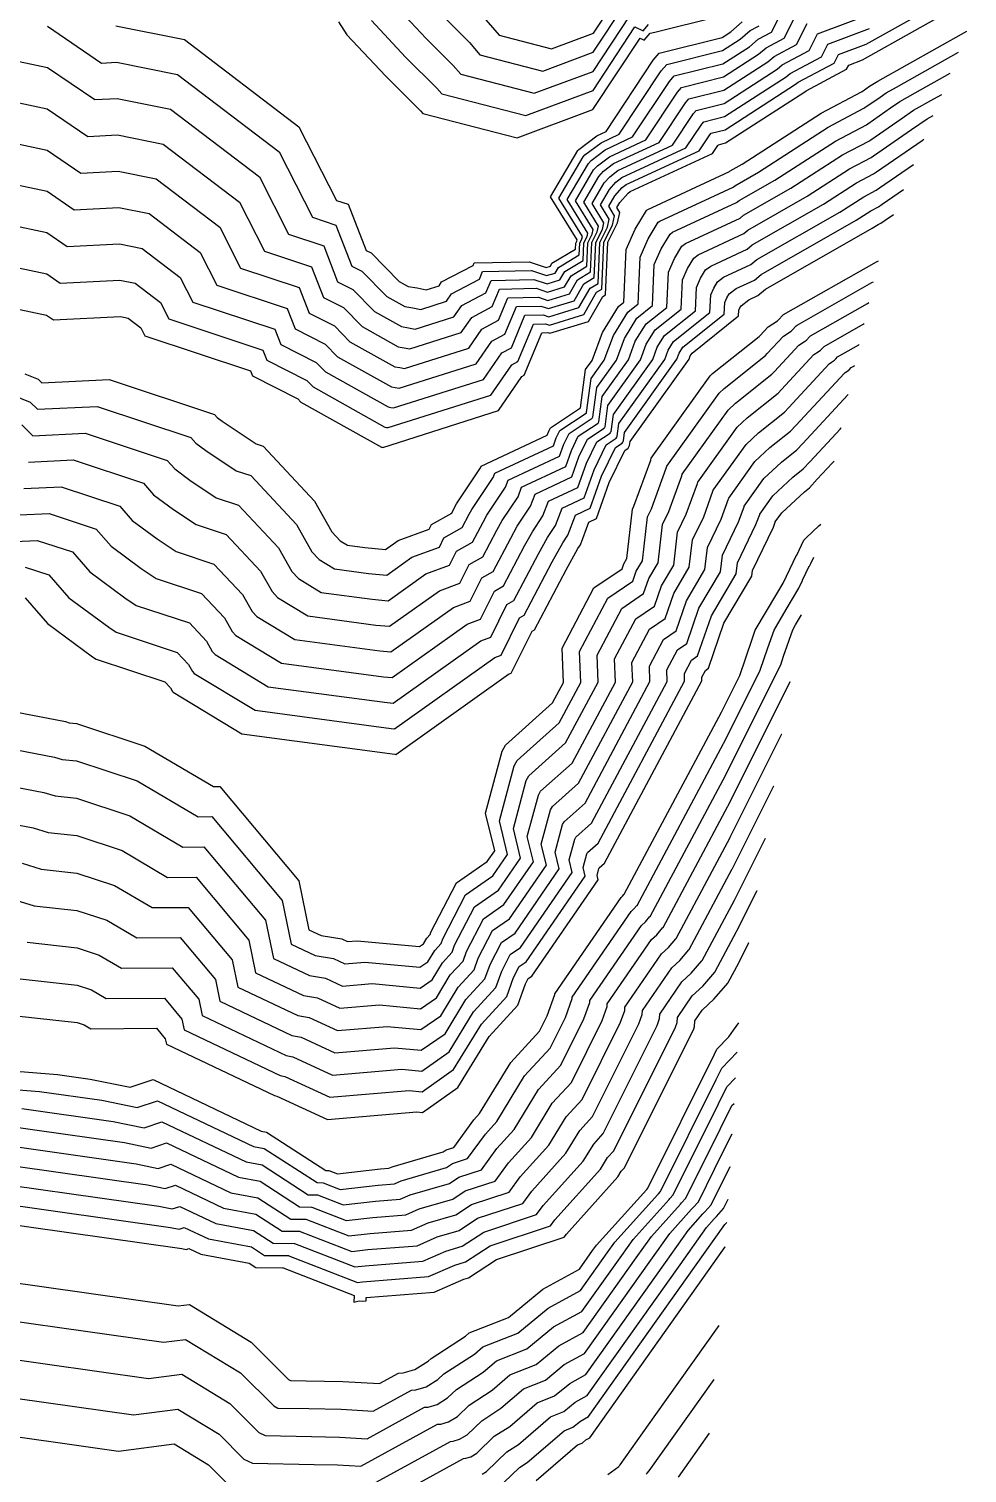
# Model space of a CAD drawing. Header units: millimetres. Extents: x 1157528 to 1158127, y 1280646 to 1281429.
# Drawn here: x 1158015.2 to 1158053, y 1281276.3 to 1281334.3 of the extents above; entities that cross this region are included whole.
import ezdxf

# ---------------------------------------------------------------- set-up
doc = ezdxf.new("R2010")
doc.units = ezdxf.units.MM
doc.layers.add('OCTUBRE', color=31, linetype='Continuous')

msp = doc.modelspace()

# ---------------------------------------------------------------- linework, layer by layer
at = {"layer": 'OCTUBRE', "flags": 128}
for points, elevation in [([(1158006.164, 1281324.878), (1158015.952, 1281322.803), (1158016.224, 1281322.619), (1158018.922, 1281322.745), (1158019.228, 1281322.685), (1158019.739, 1281322.296), (1158019.906, 1281321.967), (1158024.149, 1281320.563), (1158024.229, 1281320.357), (1158026.044, 1281319.437), (1158026.169, 1281319.31), (1158029.419, 1281317.496), (1158029.441, 1281317.493), (1158029.463, 1281317.488), (1158034.113, 1281318.965), (1158035.054, 1281320.336), (1158035.145, 1281320.385), (1158035.86, 1281322.093), (1158036.106, 1281322.098), (1158036.181, 1281322.073), (1158037.734, 1281322.545), (1158038.316, 1281323.555), (1158038.421, 1281323.619), (1158038.515, 1281325.737), (1158038.906, 1281326.515), (1158038.997, 1281326.932), (1158038.879, 1281327.123), (1158039, 1281327.331), (1158039.334, 1281327.707), (1158039.415, 1281327.768), (1158042.722, 1281329.3), (1158042.933, 1281329.619), (1158042.96, 1281329.65), (1158043.241, 1281329.72), (1158046.427, 1281331.776), (1158046.477, 1281331.819), (1158048.11, 1281332.681), (1158048.196, 1281332.85), (1158048.752, 1281333.059), (1158052.953, 1281335.419)], 264.5), ([(1158007.272, 1281326.303), (1158015.958, 1281324.462), (1158016.501, 1281324.092), (1158018.899, 1281324.205), (1158019.511, 1281324.083), (1158020.533, 1281323.305), (1158020.868, 1281322.647), (1158024.639, 1281321.399), (1158024.8, 1281320.988), (1158026.412, 1281320.17), (1158026.662, 1281319.916), (1158029.551, 1281318.304), (1158029.617, 1281318.293), (1158029.681, 1281318.28), (1158033.814, 1281319.592), (1158034.651, 1281320.811), (1158034.889, 1281320.937), (1158035.519, 1281322.444), (1158036.011, 1281322.455), (1158036.162, 1281322.404), (1158037.542, 1281322.823), (1158038.06, 1281323.721), (1158038.27, 1281323.848), (1158038.354, 1281325.732), (1158038.701, 1281326.423), (1158038.782, 1281326.793), (1158038.546, 1281327.176), (1158038.788, 1281327.592), (1158039.085, 1281327.926), (1158039.247, 1281328.048), (1158042.187, 1281329.41), (1158042.608, 1281330.048), (1158042.663, 1281330.11), (1158043.224, 1281330.251), (1158046.056, 1281332.078), (1158046.156, 1281332.164), (1158047.608, 1281332.931), (1158047.778, 1281333.268), (1158048.891, 1281333.686), (1158052.625, 1281335.784)], 264), ([(1158012.809, 1281333.427), (1158015.985, 1281332.754), (1158017.885, 1281331.46), (1158018.784, 1281331.502), (1158020.927, 1281331.077), (1158024.504, 1281328.353), (1158025.675, 1281326.051), (1158027.089, 1281325.583), (1158027.651, 1281324.142), (1158028.256, 1281323.835), (1158029.131, 1281322.945), (1158030.214, 1281322.341), (1158030.495, 1281322.294), (1158030.772, 1281322.237), (1158032.322, 1281322.729), (1158032.636, 1281323.187), (1158033.607, 1281323.698), (1158033.817, 1281324.199), (1158035.54, 1281324.237), (1158036.067, 1281324.058), (1158036.585, 1281324.215), (1158036.779, 1281324.552), (1158037.514, 1281324.997), (1158037.546, 1281325.703), (1158037.676, 1281325.962), (1158037.706, 1281326.101), (1158036.88, 1281327.442), (1158037.729, 1281328.896), (1158037.841, 1281329.021), (1158038.406, 1281329.449), (1158039.509, 1281329.96), (1158040.984, 1281332.194), (1158041.175, 1281332.411), (1158043.139, 1281332.903), (1158044.201, 1281333.588), (1158044.55, 1281333.89), (1158045.095, 1281334.178), (1158045.692, 1281335.359)], 261.5), ([(1158032.013, 1281334.688), (1158032.956, 1281333.753), (1158033.371, 1281333.263), (1158035.9, 1281332.61), (1158037.927, 1281333.364), (1158039.192, 1281335.279)], 258), ([(1158033.613, 1281334.667), (1158034.137, 1281334.049), (1158036.244, 1281333.505), (1158037.934, 1281334.133), (1158038.988, 1281335.728)], 257.5), ([(1158009.487, 1281329.153), (1158015.969, 1281327.779), (1158017.054, 1281327.039), (1158018.853, 1281327.124), (1158020.078, 1281326.881), (1158022.121, 1281325.324), (1158022.791, 1281324.009), (1158025.619, 1281323.073), (1158025.94, 1281322.249), (1158027.15, 1281321.636), (1158027.65, 1281321.128), (1158029.817, 1281319.919), (1158029.968, 1281319.893), (1158030.117, 1281319.863), (1158033.217, 1281320.847), (1158033.845, 1281321.762), (1158034.376, 1281322.041), (1158034.838, 1281323.146), (1158035.823, 1281323.168), (1158036.124, 1281323.065), (1158037.159, 1281323.38), (1158037.547, 1281324.053), (1158037.968, 1281324.308), (1158038.031, 1281325.72), (1158038.291, 1281326.239), (1158038.352, 1281326.516), (1158037.879, 1281327.283), (1158038.365, 1281328.113), (1158038.587, 1281328.364), (1158038.911, 1281328.609), (1158041.116, 1281329.63), (1158041.959, 1281330.906), (1158042.068, 1281331.031), (1158043.19, 1281331.312), (1158045.314, 1281332.682), (1158045.514, 1281332.855), (1158046.603, 1281333.43), (1158046.944, 1281334.105), (1158049.169, 1281334.94)], 263), ([(1158011.702, 1281332.002), (1158015.98, 1281331.096), (1158017.608, 1281329.986), (1158018.807, 1281330.042), (1158020.644, 1281329.678), (1158023.71, 1281327.344), (1158024.713, 1281325.37), (1158026.599, 1281324.746), (1158027.081, 1281323.511), (1158027.887, 1281323.102), (1158028.637, 1281322.339), (1158030.082, 1281321.533), (1158030.319, 1281321.494), (1158030.554, 1281321.446), (1158032.621, 1281322.102), (1158033.039, 1281322.712), (1158033.863, 1281323.146), (1158034.157, 1281323.848), (1158035.634, 1281323.88), (1158036.086, 1281323.727), (1158036.776, 1281323.937), (1158037.035, 1281324.386), (1158037.665, 1281324.767), (1158037.707, 1281325.709), (1158037.881, 1281326.055), (1158037.921, 1281326.24), (1158037.213, 1281327.389), (1158037.941, 1281328.635), (1158038.09, 1281328.802), (1158038.574, 1281329.169), (1158040.044, 1281329.85), (1158041.309, 1281331.765), (1158041.472, 1281331.951), (1158043.156, 1281332.372), (1158044.572, 1281333.286), (1158044.871, 1281333.545), (1158045.597, 1281333.928), (1158046.109, 1281334.941)], 262), ([(1158027.681, 1281334.588), (1158028.02, 1281334.062), (1158029.57, 1281332.415), (1158030.985, 1281331.012), (1158031.074, 1281330.907), (1158034.867, 1281329.928), (1158037.908, 1281331.059), (1158039.806, 1281333.931), (1158039.968, 1281333.854), (1158040.213, 1281334.133), (1158040.402, 1281334.173), (1158042.927, 1281334.804)], 259.5), ([(1158029.993, 1281335.211), (1158031.199, 1281333.93), (1158032.299, 1281332.839), (1158032.605, 1281332.478), (1158035.555, 1281331.716), (1158037.921, 1281332.596), (1158039.397, 1281334.829)], 258.5), ([(1158008.379, 1281327.728), (1158015.963, 1281326.12), (1158016.777, 1281325.566), (1158018.876, 1281325.664), (1158019.795, 1281325.482), (1158021.327, 1281324.315), (1158021.829, 1281323.328), (1158025.129, 1281322.236), (1158025.37, 1281321.618), (1158026.781, 1281320.903), (1158027.156, 1281320.522), (1158029.684, 1281319.111), (1158029.792, 1281319.093), (1158029.899, 1281319.071), (1158033.516, 1281320.219), (1158034.248, 1281321.287), (1158034.633, 1281321.489), (1158035.179, 1281322.795), (1158035.917, 1281322.811), (1158036.143, 1281322.734), (1158037.351, 1281323.102), (1158037.803, 1281323.887), (1158038.119, 1281324.078), (1158038.192, 1281325.726), (1158038.496, 1281326.331), (1158038.567, 1281326.655), (1158038.212, 1281327.23), (1158038.577, 1281327.852), (1158038.836, 1281328.145), (1158039.079, 1281328.329), (1158041.651, 1281329.52), (1158042.284, 1281330.477), (1158042.365, 1281330.571), (1158043.207, 1281330.781), (1158045.685, 1281332.38), (1158045.835, 1281332.51), (1158047.105, 1281333.18), (1158047.361, 1281333.687), (1158049.03, 1281334.313)], 263.5), ([(1158010.594, 1281330.578), (1158015.974, 1281329.437), (1158017.331, 1281328.512), (1158018.83, 1281328.583), (1158020.361, 1281328.28), (1158022.915, 1281326.334), (1158023.752, 1281324.69), (1158026.109, 1281323.91), (1158026.511, 1281322.88), (1158027.519, 1281322.369), (1158028.144, 1281321.734), (1158029.949, 1281320.726), (1158030.144, 1281320.694), (1158030.336, 1281320.654), (1158032.919, 1281321.475), (1158033.442, 1281322.237), (1158034.12, 1281322.593), (1158034.498, 1281323.497), (1158035.728, 1281323.524), (1158036.105, 1281323.396), (1158036.968, 1281323.658), (1158037.291, 1281324.219), (1158037.816, 1281324.538), (1158037.869, 1281325.715), (1158038.086, 1281326.147), (1158038.137, 1281326.378), (1158037.546, 1281327.336), (1158038.153, 1281328.374), (1158038.339, 1281328.583), (1158038.742, 1281328.889), (1158040.58, 1281329.74), (1158041.634, 1281331.336), (1158041.77, 1281331.491), (1158043.173, 1281331.842), (1158044.943, 1281332.984), (1158045.192, 1281333.2), (1158046.1, 1281333.679), (1158046.526, 1281334.523)], 262.5), ([(1158015.079, 1281320.445), (1158015.618, 1281320.228), (1158015.766, 1281320.083), (1158018.464, 1281320.21), (1158022.707, 1281318.806), (1158022.807, 1281318.691), (1158023.008, 1281318.543), (1158024.374, 1281317.627), (1158024.653, 1281317.535), (1158026.714, 1281315.328), (1158027.415, 1281314.097), (1158027.747, 1281313.738), (1158028.053, 1281313.553), (1158028.737, 1281313.462), (1158029.574, 1281313.386), (1158030.078, 1281313.743), (1158031.326, 1281314.202), (1158031.419, 1281314.391), (1158032.237, 1281314.85), (1158032.379, 1281315.119), (1158032.432, 1281315.214), (1158033.399, 1281316.669), (1158033.422, 1281316.729), (1158036.077, 1281317.974), (1158036.135, 1281318.135), (1158036.204, 1281318.279), (1158037.406, 1281319.071), (1158037.409, 1281319.077), (1158037.412, 1281319.083), (1158037.617, 1281320.615), (1158037.88, 1281320.983), (1158038.292, 1281322.101), (1158038.941, 1281323.155), (1158039.149, 1281323.32), (1158039.244, 1281325.439), (1158039.608, 1281326.257), (1158040.059, 1281327.009), (1158040.094, 1281327.036), (1158043.401, 1281328.567), (1158043.435, 1281328.596), (1158043.912, 1281328.868), (1158047.084, 1281330.915), (1158048.71, 1281331.773), (1158048.729, 1281331.786), (1158049.035, 1281331.997), (1158049.159, 1281332.082), (1158049.365, 1281332.198), (1158052.944, 1281334.209)], 265.5), ([(1158015.991, 1281334.413), (1158018.161, 1281332.933), (1158018.761, 1281332.961), (1158021.211, 1281332.476), (1158025.298, 1281329.363), (1158026.636, 1281326.732), (1158027.579, 1281326.42), (1158028.221, 1281324.772), (1158028.625, 1281324.568), (1158029.625, 1281323.551), (1158030.347, 1281323.148), (1158030.67, 1281323.094), (1158030.99, 1281323.029), (1158032.024, 1281323.357), (1158032.233, 1281323.662), (1158033.351, 1281324.25), (1158033.476, 1281324.55), (1158035.445, 1281324.593), (1158036.048, 1281324.388), (1158036.393, 1281324.493), (1158036.522, 1281324.718), (1158037.363, 1281325.227), (1158037.384, 1281325.697), (1158037.471, 1281325.87), (1158037.491, 1281325.963), (1158036.546, 1281327.496), (1158037.518, 1281329.156), (1158037.592, 1281329.24), (1158038.238, 1281329.73), (1158038.973, 1281330.07), (1158040.66, 1281332.623), (1158040.877, 1281332.872), (1158043.122, 1281333.433), (1158043.83, 1281333.89), (1158044.229, 1281334.236), (1158044.592, 1281334.427)], 261), ([(1158018.738, 1281334.421), (1158021.494, 1281333.874), (1158026.092, 1281330.372), (1158027.598, 1281327.412), (1158028.069, 1281327.256), (1158028.792, 1281325.403), (1158028.993, 1281325.301), (1158030.118, 1281324.157), (1158030.479, 1281323.956), (1158030.846, 1281323.895), (1158031.209, 1281323.82), (1158031.725, 1281323.985), (1158031.83, 1281324.137), (1158033.094, 1281324.802), (1158033.136, 1281324.901), (1158035.351, 1281324.949), (1158036.029, 1281324.719), (1158036.202, 1281324.772), (1158036.266, 1281324.884), (1158037.212, 1281325.456), (1158037.223, 1281325.692), (1158037.266, 1281325.778), (1158037.276, 1281325.824), (1158036.213, 1281327.549), (1158037.306, 1281329.417), (1158037.343, 1281329.459), (1158038.07, 1281330.01), (1158038.438, 1281330.18), (1158040.335, 1281333.052), (1158040.58, 1281333.332), (1158043.105, 1281333.964), (1158043.459, 1281334.192), (1158043.908, 1281334.581)], 260.5), ([(1158029.007, 1281334.637), (1158030.384, 1281333.173), (1158031.642, 1281331.926), (1158031.84, 1281331.692), (1158035.211, 1281330.822), (1158037.915, 1281331.827), (1158039.601, 1281334.38), (1158039.926, 1281334.226), (1158040.143, 1281334.475)], 259), ([(1158014.211, 1281319.745), (1158015.289, 1281319.311), (1158015.585, 1281319.021), (1158017.983, 1281319.133), (1158021.754, 1281317.885), (1158021.954, 1281317.656), (1158022.356, 1281317.359), (1158023.571, 1281316.546), (1158024.16, 1281316.352), (1158025.991, 1281314.39), (1158026.614, 1281313.295), (1158026.91, 1281312.977), (1158027.522, 1281312.606), (1158028.888, 1281312.423), (1158029.627, 1281312.356), (1158030.633, 1281313.071), (1158031.739, 1281313.478), (1158031.925, 1281313.855), (1158032.652, 1281314.264), (1158032.936, 1281314.801), (1158033.042, 1281314.99), (1158033.9, 1281316.281), (1158033.964, 1281316.449), (1158036.324, 1281317.556), (1158036.438, 1281317.878), (1158036.578, 1281318.165), (1158037.646, 1281318.869), (1158037.652, 1281318.88), (1158037.659, 1281318.892), (1158037.84, 1281320.254), (1158038.367, 1281320.99), (1158038.733, 1281321.984), (1158039.311, 1281322.92), (1158039.727, 1281323.251), (1158039.811, 1281325.135), (1158040.134, 1281325.862), (1158040.535, 1281326.531), (1158040.606, 1281326.584), (1158043.544, 1281327.945), (1158043.612, 1281328.002), (1158044.566, 1281328.546), (1158047.37, 1281330.355), (1158048.807, 1281331.114), (1158048.846, 1281331.14), (1158049.457, 1281331.562), (1158049.704, 1281331.733), (1158050.116, 1281331.964), (1158052.607, 1281333.363)], 266), ([(1158014.96, 1281318.395), (1158015.403, 1281317.958), (1158017.502, 1281318.057), (1158020.802, 1281316.965), (1158021.102, 1281316.622), (1158021.705, 1281316.176), (1158022.768, 1281315.464), (1158023.666, 1281315.168), (1158025.268, 1281313.451), (1158025.814, 1281312.494), (1158026.072, 1281312.215), (1158026.99, 1281311.66), (1158029.04, 1281311.385), (1158029.679, 1281311.327), (1158031.189, 1281312.4), (1158032.153, 1281312.754), (1158032.431, 1281313.32), (1158033.067, 1281313.677), (1158033.494, 1281314.482), (1158033.652, 1281314.767), (1158034.401, 1281315.894), (1158034.505, 1281316.169), (1158036.57, 1281317.137), (1158036.742, 1281317.62), (1158036.951, 1281318.051), (1158037.885, 1281318.667), (1158037.895, 1281318.684), (1158037.905, 1281318.701), (1158038.064, 1281319.894), (1158038.855, 1281320.997), (1158039.175, 1281321.866), (1158039.68, 1281322.686), (1158040.304, 1281323.183), (1158040.377, 1281324.83), (1158040.661, 1281325.467), (1158041.012, 1281326.052), (1158041.117, 1281326.132), (1158043.687, 1281327.322), (1158043.789, 1281327.408), (1158045.22, 1281328.224), (1158047.656, 1281329.796), (1158048.905, 1281330.455), (1158048.962, 1281330.495), (1158049.879, 1281331.127), (1158050.25, 1281331.383), (1158050.868, 1281331.73), (1158052.269, 1281332.518)], 266.5), ([(1158015.222, 1281316.896), (1158017.021, 1281316.981), (1158019.849, 1281316.045), (1158020.249, 1281315.587), (1158021.053, 1281314.993), (1158021.965, 1281314.383), (1158023.172, 1281313.985), (1158024.546, 1281312.513), (1158025.013, 1281311.692), (1158025.234, 1281311.454), (1158026.459, 1281310.713), (1158029.192, 1281310.346), (1158029.732, 1281310.297), (1158031.745, 1281311.728), (1158032.566, 1281312.029), (1158032.937, 1281312.784), (1158033.482, 1281313.091), (1158034.051, 1281314.164), (1158034.261, 1281314.544), (1158034.902, 1281315.507), (1158035.047, 1281315.888), (1158036.817, 1281316.719), (1158037.045, 1281317.362), (1158037.324, 1281317.937), (1158038.125, 1281318.465), (1158038.139, 1281318.488), (1158038.152, 1281318.511), (1158038.288, 1281319.533), (1158039.342, 1281321.004), (1158039.616, 1281321.749), (1158040.049, 1281322.451), (1158040.881, 1281323.114), (1158040.944, 1281324.526), (1158041.187, 1281325.072), (1158041.488, 1281325.573), (1158041.628, 1281325.68), (1158043.83, 1281326.699), (1158043.966, 1281326.814), (1158045.873, 1281327.902), (1158047.941, 1281329.237), (1158049.002, 1281329.796), (1158049.078, 1281329.849), (1158050.301, 1281330.692), (1158050.796, 1281331.034), (1158051.619, 1281331.496), (1158051.932, 1281331.672)], 267), ([(1158015.041, 1281315.834), (1158016.54, 1281315.904), (1158018.897, 1281315.124), (1158019.397, 1281314.552), (1158020.402, 1281313.809), (1158021.161, 1281313.301), (1158022.678, 1281312.801), (1158023.823, 1281311.575), (1158024.212, 1281310.891), (1158024.397, 1281310.692), (1158025.927, 1281309.766), (1158029.343, 1281309.308), (1158029.784, 1281309.268), (1158032.301, 1281311.056), (1158032.979, 1281311.305), (1158033.443, 1281312.249), (1158033.897, 1281312.504), (1158034.608, 1281313.846), (1158034.871, 1281314.32), (1158035.403, 1281315.119), (1158035.588, 1281315.608), (1158037.063, 1281316.3), (1158037.349, 1281317.105), (1158037.698, 1281317.823), (1158038.365, 1281318.262), (1158038.382, 1281318.291), (1158038.398, 1281318.32), (1158038.512, 1281319.172), (1158039.829, 1281321.011), (1158040.058, 1281321.632), (1158040.418, 1281322.217), (1158041.458, 1281323.045), (1158041.511, 1281324.222), (1158041.713, 1281324.677), (1158041.964, 1281325.094), (1158042.14, 1281325.227), (1158043.973, 1281326.077), (1158044.143, 1281326.221), (1158046.527, 1281327.58), (1158048.227, 1281328.677), (1158049.099, 1281329.137), (1158049.194, 1281329.203), (1158050.723, 1281330.257), (1158051.342, 1281330.684), (1158051.595, 1281330.826)], 267.5), ([(1158014.86, 1281314.772), (1158016.059, 1281314.828), (1158017.945, 1281314.204), (1158018.545, 1281313.517), (1158019.751, 1281312.626), (1158020.358, 1281312.219), (1158022.184, 1281311.618), (1158023.1, 1281310.637), (1158023.411, 1281310.09), (1158023.559, 1281309.93), (1158025.396, 1281308.819), (1158029.495, 1281308.269), (1158029.836, 1281308.238), (1158032.856, 1281310.384), (1158033.392, 1281310.581), (1158033.949, 1281311.714), (1158034.313, 1281311.918), (1158035.165, 1281313.528), (1158035.481, 1281314.097), (1158035.904, 1281314.732), (1158036.129, 1281315.328), (1158037.309, 1281315.881), (1158037.653, 1281316.847), (1158038.071, 1281317.708), (1158038.605, 1281318.06), (1158038.625, 1281318.095), (1158038.644, 1281318.13), (1158038.735, 1281318.811), (1158040.316, 1281321.017), (1158040.499, 1281321.514), (1158040.788, 1281321.983), (1158042.036, 1281322.976), (1158042.078, 1281323.918), (1158042.24, 1281324.282), (1158042.44, 1281324.616), (1158042.651, 1281324.775), (1158044.117, 1281325.454), (1158044.319, 1281325.627), (1158047.181, 1281327.258), (1158048.513, 1281328.118), (1158049.196, 1281328.478), (1158049.311, 1281328.557), (1158051.145, 1281329.822), (1158051.209, 1281329.867)], 268), ([(1158014.679, 1281313.71), (1158015.578, 1281313.752), (1158016.992, 1281313.284), (1158017.692, 1281312.482), (1158019.099, 1281311.443), (1158019.555, 1281311.138), (1158021.69, 1281310.434), (1158022.377, 1281309.699), (1158022.61, 1281309.288), (1158022.721, 1281309.169), (1158024.864, 1281307.872), (1158029.646, 1281307.231), (1158029.889, 1281307.209), (1158033.412, 1281309.712), (1158033.806, 1281309.857), (1158034.455, 1281311.178), (1158034.728, 1281311.331), (1158035.722, 1281313.21), (1158036.091, 1281313.873), (1158036.405, 1281314.345), (1158036.671, 1281315.048), (1158037.556, 1281315.463), (1158037.956, 1281316.589), (1158038.444, 1281317.594), (1158038.845, 1281317.858), (1158038.868, 1281317.899), (1158038.891, 1281317.94), (1158038.959, 1281318.45), (1158040.803, 1281321.024), (1158040.941, 1281321.397), (1158041.157, 1281321.748), (1158042.613, 1281322.907), (1158042.645, 1281323.614), (1158042.766, 1281323.886), (1158042.916, 1281324.137), (1158043.162, 1281324.323), (1158044.26, 1281324.831), (1158044.496, 1281325.033), (1158047.835, 1281326.936), (1158048.799, 1281327.559), (1158049.293, 1281327.819), (1158049.427, 1281327.912), (1158050.803, 1281328.861)], 268.5), ([(1158015.097, 1281312.676), (1158016.04, 1281312.364), (1158016.84, 1281311.448), (1158018.448, 1281310.26), (1158018.752, 1281310.056), (1158021.196, 1281309.251), (1158021.654, 1281308.76), (1158021.81, 1281308.487), (1158021.883, 1281308.407), (1158024.333, 1281306.925), (1158029.798, 1281306.193), (1158029.941, 1281306.18), (1158033.968, 1281309.041), (1158034.219, 1281309.133), (1158034.961, 1281310.643), (1158035.143, 1281310.745), (1158036.28, 1281312.891), (1158036.701, 1281313.65), (1158036.905, 1281313.958), (1158037.212, 1281314.767), (1158037.802, 1281315.044), (1158038.26, 1281316.332), (1158038.817, 1281317.48), (1158039.084, 1281317.656), (1158039.111, 1281317.702), (1158039.137, 1281317.749), (1158039.183, 1281318.09), (1158041.291, 1281321.031), (1158041.382, 1281321.28), (1158041.526, 1281321.514), (1158043.19, 1281322.839), (1158043.211, 1281323.309), (1158043.292, 1281323.491), (1158043.393, 1281323.658), (1158043.674, 1281323.871), (1158044.403, 1281324.209), (1158044.673, 1281324.439), (1158048.489, 1281326.615), (1158049.085, 1281326.999), (1158049.391, 1281327.16), (1158049.543, 1281327.266), (1158050.397, 1281327.855)], 269), ([(1158015.087, 1281311.443), (1158015.987, 1281310.413), (1158017.796, 1281309.076), (1158017.948, 1281308.975), (1158020.702, 1281308.067), (1158020.931, 1281307.822), (1158021.009, 1281307.685), (1158021.046, 1281307.646), (1158023.801, 1281305.979), (1158029.95, 1281305.154), (1158029.994, 1281305.15), (1158034.524, 1281308.369), (1158034.632, 1281308.409), (1158035.467, 1281310.107), (1158035.558, 1281310.158), (1158036.837, 1281312.573), (1158037.311, 1281313.427), (1158037.406, 1281313.57), (1158037.754, 1281314.487), (1158038.049, 1281314.626), (1158038.563, 1281316.074), (1158039.191, 1281317.366), (1158039.324, 1281317.454), (1158039.354, 1281317.506), (1158039.384, 1281317.559), (1158039.406, 1281317.729), (1158041.778, 1281321.038), (1158041.824, 1281321.162), (1158041.896, 1281321.279), (1158043.768, 1281322.77), (1158043.778, 1281323.005), (1158043.819, 1281323.096), (1158043.869, 1281323.18), (1158044.185, 1281323.419), (1158044.546, 1281323.586), (1158044.85, 1281323.845), (1158049.143, 1281326.293), (1158049.371, 1281326.44), (1158049.488, 1281326.502), (1158049.66, 1281326.62), (1158049.992, 1281326.849)], 269.5), ([(1158009.025, 1281307.941), (1158016.71, 1281306.469), (1158016.863, 1281306.423), (1158017.149, 1281306.391), (1158019.902, 1281305.484), (1158022.667, 1281303.862), (1158022.914, 1281303.864), (1158026.095, 1281300.07), (1158026.499, 1281298.101), (1158026.982, 1281297.871), (1158027.816, 1281297.734), (1158028.043, 1281297.629), (1158028.441, 1281297.663), (1158030.942, 1281297.431), (1158031.1, 1281297.542), (1158031.24, 1281297.771), (1158031.368, 1281297.91), (1158031.402, 1281298.005), (1158032.424, 1281299.99), (1158033.667, 1281300.843), (1158033.964, 1281301.273), (1158033.591, 1281302.796), (1158034.259, 1281305.286), (1158034.394, 1281305.526), (1158036.29, 1281307.221), (1158036.725, 1281308.035), (1158036.675, 1281309.426), (1158037.954, 1281311.84), (1158039.082, 1281312.612), (1158039.151, 1281312.814), (1158039.275, 1281313.024), (1158039.502, 1281315.005), (1158039.563, 1281315.13), (1158040.236, 1281316.969), (1158040.254, 1281317.048), (1158042.625, 1281320.357), (1158042.725, 1281320.451), (1158044.597, 1281321.942), (1158044.632, 1281321.979), (1158044.957, 1281322.33), (1158045.332, 1281322.577), (1158045.356, 1281322.593), (1158045.557, 1281322.81), (1158045.571, 1281322.825), (1158049.305, 1281324.942), (1158049.305, 1281324.942), (1158049.389, 1281324.99)], 270.5), ([(1158009.444, 1281306.354), (1158016.276, 1281305.045), (1158016.582, 1281304.952), (1158017.154, 1281304.889), (1158019.597, 1281304.085), (1158022.05, 1281302.645), (1158022.596, 1281302.649), (1158025.424, 1281299.277), (1158025.783, 1281297.526), (1158026.748, 1281297.067), (1158027.489, 1281296.945), (1158027.943, 1281296.736), (1158028.74, 1281296.803), (1158030.956, 1281296.598), (1158031.274, 1281296.819), (1158031.552, 1281297.277), (1158031.809, 1281297.555), (1158031.877, 1281297.746), (1158032.786, 1281299.51), (1158033.89, 1281300.268), (1158034.483, 1281301.129), (1158034.152, 1281302.483), (1158034.745, 1281304.695), (1158034.865, 1281304.909), (1158036.551, 1281306.416), (1158037.421, 1281308.044), (1158037.377, 1281309.28), (1158038.513, 1281311.426), (1158039.517, 1281312.112), (1158039.655, 1281312.515), (1158039.903, 1281312.935), (1158040.105, 1281314.696), (1158040.264, 1281315.023), (1158040.861, 1281316.658), (1158040.877, 1281316.728), (1158042.985, 1281319.67), (1158043.186, 1281319.858), (1158044.85, 1281321.182), (1158044.92, 1281321.258), (1158045.57, 1281321.959), (1158045.876, 1281322.161), (1158045.924, 1281322.193), (1158046.087, 1281322.369), (1158046.115, 1281322.399), (1158049.128, 1281324.108), (1158049.129, 1281324.108), (1158049.196, 1281324.146)], 271), ([(1158009.863, 1281304.767), (1158015.841, 1281303.622), (1158016.3, 1281303.482), (1158017.158, 1281303.388), (1158019.291, 1281302.685), (1158021.433, 1281301.428), (1158022.278, 1281301.434), (1158024.752, 1281298.484), (1158025.066, 1281296.952), (1158026.514, 1281296.263), (1158027.163, 1281296.156), (1158027.843, 1281295.842), (1158029.038, 1281295.943), (1158030.971, 1281295.764), (1158031.447, 1281296.097), (1158031.865, 1281296.782), (1158032.25, 1281297.2), (1158032.352, 1281297.486), (1158033.147, 1281299.029), (1158034.114, 1281299.693), (1158035.002, 1281300.984), (1158034.713, 1281302.169), (1158035.232, 1281304.105), (1158035.337, 1281304.292), (1158036.812, 1281305.61), (1158038.118, 1281308.052), (1158038.078, 1281309.133), (1158039.073, 1281311.012), (1158039.951, 1281311.611), (1158040.158, 1281312.217), (1158040.531, 1281312.847), (1158040.707, 1281314.388), (1158040.964, 1281314.917), (1158041.487, 1281316.347), (1158041.501, 1281316.409), (1158043.346, 1281318.982), (1158043.647, 1281319.264), (1158045.103, 1281320.423), (1158045.207, 1281320.536), (1158046.182, 1281321.589), (1158046.42, 1281321.746), (1158046.492, 1281321.793), (1158046.617, 1281321.928), (1158046.659, 1281321.974), (1158048.952, 1281323.273), (1158048.953, 1281323.274), (1158049.004, 1281323.303)], 271.5), ([(1158010.282, 1281303.179), (1158015.406, 1281302.198), (1158016.018, 1281302.012), (1158017.163, 1281301.886), (1158018.985, 1281301.285), (1158020.816, 1281300.211), (1158021.959, 1281300.22), (1158024.08, 1281297.691), (1158024.35, 1281296.378), (1158026.28, 1281295.459), (1158026.836, 1281295.367), (1158027.743, 1281294.948), (1158029.337, 1281295.083), (1158030.985, 1281294.93), (1158031.62, 1281295.374), (1158032.178, 1281296.288), (1158032.691, 1281296.845), (1158032.827, 1281297.226), (1158033.508, 1281298.549), (1158034.337, 1281299.118), (1158035.522, 1281300.84), (1158035.274, 1281301.855), (1158035.719, 1281303.514), (1158035.809, 1281303.675), (1158037.073, 1281304.805), (1158038.814, 1281308.06), (1158038.78, 1281308.987), (1158039.633, 1281310.597), (1158040.385, 1281311.111), (1158040.662, 1281311.918), (1158041.158, 1281312.758), (1158041.309, 1281314.079), (1158041.665, 1281314.81), (1158042.113, 1281316.036), (1158042.125, 1281316.089), (1158043.706, 1281318.295), (1158044.107, 1281318.67), (1158045.355, 1281319.664), (1158045.494, 1281319.814), (1158046.794, 1281321.218), (1158046.964, 1281321.33), (1158047.06, 1281321.393), (1158047.147, 1281321.487), (1158047.203, 1281321.548), (1158048.776, 1281322.439), (1158048.777, 1281322.44), (1158048.811, 1281322.459)], 272), ([(1158014.971, 1281300.774), (1158015.737, 1281300.542), (1158017.167, 1281300.384), (1158018.68, 1281299.886), (1158020.198, 1281298.994), (1158021.641, 1281299.005), (1158023.408, 1281296.898), (1158023.633, 1281295.803), (1158026.046, 1281294.654), (1158026.509, 1281294.579), (1158027.643, 1281294.054), (1158029.635, 1281294.223), (1158031, 1281294.097), (1158031.793, 1281294.651), (1158032.491, 1281295.794), (1158033.132, 1281296.491), (1158033.302, 1281296.967), (1158033.87, 1281298.069), (1158034.56, 1281298.543), (1158036.042, 1281300.695), (1158035.835, 1281301.541), (1158036.205, 1281302.924), (1158036.281, 1281303.058), (1158037.334, 1281303.999), (1158039.51, 1281308.069), (1158039.482, 1281308.841), (1158040.192, 1281310.183), (1158040.819, 1281310.611), (1158041.165, 1281311.62), (1158041.785, 1281312.67), (1158041.912, 1281313.771), (1158042.365, 1281314.703), (1158042.738, 1281315.725), (1158042.748, 1281315.769), (1158044.066, 1281317.607), (1158044.567, 1281318.076), (1158045.607, 1281318.904), (1158045.782, 1281319.092), (1158047.407, 1281320.847), (1158047.508, 1281320.914), (1158047.628, 1281320.993), (1158047.677, 1281321.046), (1158047.748, 1281321.122), (1158048.599, 1281321.605), (1158048.6, 1281321.606), (1158048.619, 1281321.616)], 272.5), ([(1158014.537, 1281299.35), (1158015.455, 1281299.071), (1158017.172, 1281298.882), (1158018.374, 1281298.486), (1158019.581, 1281297.778), (1158021.323, 1281297.791), (1158022.737, 1281296.105), (1158022.916, 1281295.229), (1158025.811, 1281293.85), (1158026.182, 1281293.79), (1158027.543, 1281293.161), (1158029.934, 1281293.363), (1158031.014, 1281293.263), (1158031.967, 1281293.928), (1158032.803, 1281295.3), (1158033.573, 1281296.136), (1158033.776, 1281296.707), (1158034.231, 1281297.589), (1158034.783, 1281297.968), (1158036.561, 1281300.55), (1158036.395, 1281301.227), (1158036.692, 1281302.334), (1158036.752, 1281302.44), (1158037.595, 1281303.194), (1158040.206, 1281308.077), (1158040.184, 1281308.695), (1158040.752, 1281309.768), (1158041.254, 1281310.111), (1158041.669, 1281311.322), (1158042.413, 1281312.582), (1158042.514, 1281313.462), (1158043.065, 1281314.597), (1158043.364, 1281315.414), (1158043.372, 1281315.449), (1158044.426, 1281316.92), (1158045.028, 1281317.483), (1158045.86, 1281318.145), (1158046.069, 1281318.371), (1158048.019, 1281320.476), (1158048.052, 1281320.498), (1158048.196, 1281320.593), (1158048.207, 1281320.605), (1158048.292, 1281320.696), (1158048.423, 1281320.771), (1158048.424, 1281320.771), (1158048.426, 1281320.772)], 273), ([(1158015.173, 1281297.601), (1158017.176, 1281297.38), (1158018.068, 1281297.086), (1158018.964, 1281296.561), (1158021.005, 1281296.576), (1158022.065, 1281295.311), (1158022.2, 1281294.655), (1158025.577, 1281293.046), (1158025.855, 1281293.001), (1158027.443, 1281292.267), (1158030.232, 1281292.503), (1158031.029, 1281292.429), (1158032.14, 1281293.205), (1158033.116, 1281294.806), (1158034.014, 1281295.781), (1158034.251, 1281296.447), (1158034.592, 1281297.109), (1158035.006, 1281297.393), (1158037.08, 1281300.406), (1158036.956, 1281300.913), (1158037.179, 1281301.743), (1158037.224, 1281301.823), (1158037.856, 1281302.388), (1158040.902, 1281308.085), (1158040.886, 1281308.549), (1158041.312, 1281309.353), (1158041.688, 1281309.611), (1158042.173, 1281311.023), (1158043.04, 1281312.493), (1158043.116, 1281313.154), (1158043.766, 1281314.49), (1158043.99, 1281315.103), (1158043.996, 1281315.129), (1158044.786, 1281316.232), (1158045.488, 1281316.889), (1158046.113, 1281317.386), (1158046.356, 1281317.649), (1158048.157, 1281319.593), (1158048.172, 1281319.61), (1158048.176, 1281319.614)], 273.5), ([(1158014.891, 1281296.131), (1158017.181, 1281295.878), (1158017.762, 1281295.687), (1158018.347, 1281295.344), (1158020.686, 1281295.361), (1158021.393, 1281294.518), (1158021.483, 1281294.081), (1158025.343, 1281292.242), (1158025.529, 1281292.212), (1158027.343, 1281291.373), (1158030.531, 1281291.643), (1158031.044, 1281291.596), (1158032.313, 1281292.483), (1158033.429, 1281294.311), (1158034.455, 1281295.426), (1158034.726, 1281296.187), (1158034.953, 1281296.628), (1158035.23, 1281296.818), (1158037.6, 1281300.261), (1158037.517, 1281300.6), (1158037.666, 1281301.153), (1158037.696, 1281301.206), (1158038.117, 1281301.583), (1158041.599, 1281308.093), (1158041.587, 1281308.402), (1158041.872, 1281308.939), (1158042.122, 1281309.11), (1158042.676, 1281310.725), (1158043.668, 1281312.405), (1158043.718, 1281312.845), (1158044.466, 1281314.383), (1158044.616, 1281314.792), (1158044.62, 1281314.81), (1158045.147, 1281315.545), (1158045.949, 1281316.295), (1158046.365, 1281316.627), (1158046.643, 1281316.927), (1158047.844, 1281318.223), (1158047.89, 1281318.273), (1158047.892, 1281318.276)], 274), ([(1158014.61, 1281294.66), (1158017.185, 1281294.377), (1158017.457, 1281294.287), (1158017.73, 1281294.127), (1158020.368, 1281294.147), (1158020.722, 1281293.725), (1158020.767, 1281293.506), (1158025.109, 1281291.438), (1158025.202, 1281291.423), (1158027.243, 1281290.48), (1158030.829, 1281290.783), (1158031.058, 1281290.762), (1158032.487, 1281291.76), (1158033.741, 1281293.817), (1158034.896, 1281295.071), (1158035.201, 1281295.928), (1158035.315, 1281296.148), (1158035.453, 1281296.243), (1158038.12, 1281300.117), (1158038.078, 1281300.286), (1158038.152, 1281300.562), (1158038.167, 1281300.589), (1158038.378, 1281300.778), (1158042.295, 1281308.102), (1158042.289, 1281308.256), (1158042.431, 1281308.525), (1158042.557, 1281308.61), (1158043.18, 1281310.426), (1158044.296, 1281312.316), (1158044.321, 1281312.537), (1158045.167, 1281314.277), (1158045.241, 1281314.481), (1158045.243, 1281314.49), (1158045.507, 1281314.857), (1158046.41, 1281315.702), (1158046.617, 1281315.867), (1158046.931, 1281316.206), (1158047.531, 1281316.854), (1158047.608, 1281316.936), (1158047.609, 1281316.938)], 274.5), ([(1158013.891, 1281292.484), (1158016.387, 1281292.291), (1158017.706, 1281292.104), (1158019.311, 1281291.776), (1158020.23, 1281292.083), (1158024.572, 1281290.015), (1158024.789, 1281289.975), (1158027.176, 1281288.432), (1158027.296, 1281288.43), (1158027.298, 1281288.43), (1158027.643, 1281288.296), (1158029.376, 1281288.494), (1158029.707, 1281288.52), (1158029.841, 1281288.578), (1158031.895, 1281289.179), (1158032.019, 1281289.261), (1158032.322, 1281289.36), (1158033.125, 1281290.464), (1158033.355, 1281290.719), (1158034.61, 1281292.776), (1158035.764, 1281294.03), (1158036.073, 1281294.65), (1158036.378, 1281295.507), (1158036.38, 1281295.532), (1158039.046, 1281299.406), (1158039.1, 1281299.456), (1158039.16, 1281299.526), (1158039.162, 1281299.529), (1158039.163, 1281299.529), (1158043.078, 1281306.851), (1158043.08, 1281306.853), (1158043.814, 1281308.322), (1158044.315, 1281309.783), (1158044.437, 1281310.138), (1158045.302, 1281311.603), (1158045.553, 1281312.029), (1158046.101, 1281313.156), (1158046.102, 1281313.158), (1158046.392, 1281313.753), (1158046.403, 1281313.776), (1158046.809, 1281314.156), (1158046.944, 1281314.282), (1158046.999, 1281314.334), (1158047.072, 1281314.402)], 275.5), ([(1158013.455, 1281291.777), (1158015.673, 1281291.606), (1158018.166, 1281291.253), (1158019.593, 1281290.962), (1158020.409, 1281291.235), (1158024.269, 1281289.396), (1158024.702, 1281289.316), (1158026.824, 1281287.944), (1158027.064, 1281287.942), (1158027.068, 1281287.941), (1158027.758, 1281287.672), (1158029.273, 1281287.845), (1158029.935, 1281287.898), (1158030.202, 1281288.015), (1158032.022, 1281288.547), (1158032.27, 1281288.71), (1158032.876, 1281288.91), (1158033.591, 1281289.891), (1158034.05, 1281290.4), (1158035.165, 1281292.229), (1158036.191, 1281293.343), (1158036.809, 1281294.585), (1158037.081, 1281295.346), (1158037.083, 1281295.397), (1158039.454, 1281298.84), (1158039.561, 1281298.939), (1158039.682, 1281299.081), (1158039.686, 1281299.085), (1158039.687, 1281299.086), (1158043.165, 1281305.592), (1158043.168, 1281305.597), (1158044.638, 1281308.535), (1158044.947, 1281309.437), (1158045.191, 1281310.149), (1158045.68, 1281310.977), (1158046.183, 1281311.829), (1158046.335, 1281312.142), (1158046.338, 1281312.147), (1158046.61, 1281312.708), (1158046.612, 1281312.71), (1158046.666, 1281312.823), (1158046.792, 1281313.081)], 276), ([(1158014.959, 1281290.921), (1158018.626, 1281290.402), (1158019.874, 1281290.147), (1158020.589, 1281290.386), (1158023.967, 1281288.777), (1158024.616, 1281288.657), (1158026.472, 1281287.457), (1158026.832, 1281287.453), (1158026.838, 1281287.452), (1158027.874, 1281287.049), (1158029.169, 1281287.197), (1158030.162, 1281287.276), (1158030.562, 1281287.451), (1158032.15, 1281287.915), (1158032.522, 1281288.16), (1158033.431, 1281288.46), (1158034.056, 1281289.318), (1158034.745, 1281290.082), (1158035.721, 1281291.682), (1158036.619, 1281292.657), (1158037.546, 1281294.519), (1158037.783, 1281295.185), (1158037.787, 1281295.262), (1158039.861, 1281298.274), (1158040.022, 1281298.423), (1158040.203, 1281298.635), (1158040.209, 1281298.642), (1158040.21, 1281298.644), (1158043.253, 1281304.332), (1158043.257, 1281304.34), (1158045.461, 1281308.747), (1158045.579, 1281309.092), (1158045.945, 1281310.16), (1158046.059, 1281310.352), (1158046.257, 1281310.687), (1158046.301, 1281310.761)], 276.5), ([(1158014.245, 1281290.236), (1158019.086, 1281289.551), (1158020.156, 1281289.333), (1158020.769, 1281289.537), (1158023.664, 1281288.158), (1158024.53, 1281287.997), (1158026.12, 1281286.969), (1158026.6, 1281286.964), (1158026.608, 1281286.963), (1158027.989, 1281286.426), (1158029.066, 1281286.549), (1158030.39, 1281286.654), (1158030.923, 1281286.887), (1158032.277, 1281287.283), (1158032.773, 1281287.61), (1158033.985, 1281288.009), (1158034.521, 1281288.745), (1158035.44, 1281289.763), (1158036.276, 1281291.135), (1158037.046, 1281291.971), (1158038.282, 1281294.453), (1158038.485, 1281295.024), (1158038.49, 1281295.126), (1158040.268, 1281297.708), (1158040.483, 1281297.907), (1158040.724, 1281298.189), (1158040.732, 1281298.199), (1158040.734, 1281298.201), (1158043.34, 1281303.073), (1158043.345, 1281303.084), (1158045.844, 1281308.078), (1158045.844, 1281308.079)], 277), ([(1158013.532, 1281289.552), (1158019.547, 1281288.7), (1158020.438, 1281288.518), (1158020.948, 1281288.688), (1158023.361, 1281287.539), (1158024.443, 1281287.338), (1158025.769, 1281286.482), (1158026.367, 1281286.475), (1158026.377, 1281286.474), (1158028.104, 1281285.802), (1158028.962, 1281285.9), (1158030.617, 1281286.032), (1158031.284, 1281286.323), (1158032.405, 1281286.651), (1158033.025, 1281287.059), (1158034.54, 1281287.559), (1158034.987, 1281288.171), (1158036.134, 1281289.445), (1158036.832, 1281290.588), (1158037.473, 1281291.285), (1158039.018, 1281294.387), (1158039.188, 1281294.863), (1158039.194, 1281294.991), (1158040.675, 1281297.143), (1158040.944, 1281297.39), (1158041.246, 1281297.743), (1158041.256, 1281297.755), (1158041.258, 1281297.758), (1158043.427, 1281301.814), (1158043.434, 1281301.827), (1158045.511, 1281305.98), (1158045.512, 1281305.981)], 277.5), ([(1158012.818, 1281288.867), (1158020.007, 1281287.849), (1158020.72, 1281287.703), (1158021.128, 1281287.84), (1158023.058, 1281286.921), (1158024.357, 1281286.679), (1158025.417, 1281285.994), (1158026.135, 1281285.987), (1158026.147, 1281285.984), (1158028.219, 1281285.179), (1158028.858, 1281285.252), (1158030.844, 1281285.409), (1158031.645, 1281285.76), (1158032.532, 1281286.019), (1158033.276, 1281286.509), (1158035.095, 1281287.108), (1158035.452, 1281287.598), (1158036.829, 1281289.127), (1158037.387, 1281290.041), (1158037.9, 1281290.598), (1158039.754, 1281294.322), (1158039.89, 1281294.703), (1158039.898, 1281294.855), (1158041.083, 1281296.577), (1158041.405, 1281296.874), (1158041.767, 1281297.298), (1158041.779, 1281297.312), (1158041.782, 1281297.315), (1158043.514, 1281300.555), (1158043.523, 1281300.57), (1158045.179, 1281303.882), (1158045.179, 1281303.883)], 278), ([(1158012.104, 1281288.182), (1158020.467, 1281286.998), (1158021.002, 1281286.889), (1158021.308, 1281286.991), (1158022.755, 1281286.302), (1158024.27, 1281286.02), (1158025.065, 1281285.507), (1158025.903, 1281285.498), (1158025.917, 1281285.495), (1158028.335, 1281284.556), (1158028.755, 1281284.604), (1158031.072, 1281284.787), (1158032.006, 1281285.196), (1158032.66, 1281285.387), (1158033.528, 1281285.959), (1158035.649, 1281286.657), (1158035.917, 1281287.025), (1158037.524, 1281288.808), (1158037.942, 1281289.494), (1158038.327, 1281289.912), (1158040.49, 1281294.256), (1158040.592, 1281294.542), (1158040.601, 1281294.719), (1158041.49, 1281296.011), (1158041.865, 1281296.358), (1158042.288, 1281296.852), (1158042.302, 1281296.869), (1158042.306, 1281296.872), (1158043.601, 1281299.296), (1158043.611, 1281299.314), (1158044.847, 1281301.784), (1158044.847, 1281301.785)], 278.5), ([(1158011.39, 1281287.497), (1158020.927, 1281286.147), (1158021.283, 1281286.074), (1158021.488, 1281286.142), (1158022.453, 1281285.683), (1158024.184, 1281285.361), (1158024.713, 1281285.019), (1158025.671, 1281285.009), (1158025.687, 1281285.006), (1158028.45, 1281283.932), (1158028.651, 1281283.955), (1158031.299, 1281284.165), (1158032.366, 1281284.632), (1158032.788, 1281284.755), (1158033.779, 1281285.409), (1158036.204, 1281286.207), (1158036.382, 1281286.452), (1158038.219, 1281288.49), (1158038.498, 1281288.947), (1158038.755, 1281289.226), (1158041.227, 1281294.19), (1158041.294, 1281294.381), (1158041.305, 1281294.584), (1158041.897, 1281295.445), (1158042.326, 1281295.842), (1158042.81, 1281296.406), (1158042.826, 1281296.425), (1158042.829, 1281296.43), (1158043.689, 1281298.036), (1158043.7, 1281298.057), (1158044.514, 1281299.685), (1158044.515, 1281299.687)], 279), ([(1158010.677, 1281286.812), (1158021.387, 1281285.296), (1158021.565, 1281285.26), (1158021.667, 1281285.294), (1158022.15, 1281285.064), (1158024.098, 1281284.702), (1158024.361, 1281284.532), (1158025.439, 1281284.521), (1158025.457, 1281284.517), (1158028.309, 1281283.409), (1158028.319, 1281283.392), (1158028.306, 1281283.135), (1158028.51, 1281283.192), (1158028.632, 1281283.182), (1158028.795, 1281283.199), (1158028.793, 1281283.327), (1158031.527, 1281283.543), (1158032.727, 1281284.068), (1158032.915, 1281284.123), (1158034.031, 1281284.858), (1158036.758, 1281285.756), (1158036.848, 1281285.879), (1158038.914, 1281288.171), (1158039.053, 1281288.4), (1158039.182, 1281288.539), (1158041.963, 1281294.125), (1158041.997, 1281294.22), (1158042.008, 1281294.448), (1158042.305, 1281294.879), (1158042.787, 1281295.325), (1158043.331, 1281295.961), (1158043.349, 1281295.982), (1158043.353, 1281295.987), (1158043.776, 1281296.777), (1158043.788, 1281296.801), (1158044.182, 1281297.587), (1158044.183, 1281297.589)], 279.5), ([(1158010.551, 1281284.501), (1158021.246, 1281282.987), (1158021.693, 1281283.044), (1158024.178, 1281281.531), (1158025.677, 1281280.038), (1158025.762, 1281279.995), (1158026.383, 1281279.983), (1158027.858, 1281279.954), (1158029.329, 1281279.868), (1158030.099, 1281280.289), (1158030.288, 1281280.299), (1158030.752, 1281280.438), (1158031.288, 1281280.767), (1158031.406, 1281280.88), (1158032.796, 1281281.778), (1158032.942, 1281281.903), (1158034.525, 1281282.526), (1158035.899, 1281283.656), (1158037.366, 1281284.46), (1158037.899, 1281285.211), (1158038.051, 1281285.426), (1158040.063, 1281287.658), (1158040.076, 1281287.672), (1158040.117, 1281287.718), (1158042.784, 1281293.075), (1158042.898, 1281293.303), (1158043.371, 1281293.796), (1158043.568, 1281294.066), (1158043.782, 1281294.359)], 280.5), ([(1158011.138, 1281282.874), (1158020.646, 1281281.528), (1158021.539, 1281281.644), (1158023.748, 1281280.299), (1158025.08, 1281278.971), (1158025.25, 1281278.886), (1158026.493, 1281278.862), (1158027.789, 1281278.836), (1158029.082, 1281278.761), (1158030.623, 1281279.604), (1158030.791, 1281279.612), (1158031.203, 1281279.736), (1158031.68, 1281280.029), (1158031.914, 1281280.254), (1158033.15, 1281281.052), (1158033.486, 1281281.341), (1158034.893, 1281281.895), (1158036.114, 1281282.899), (1158037.419, 1281283.615), (1158038.484, 1281285.117), (1158038.789, 1281285.545), (1158040.517, 1281287.463), (1158040.543, 1281287.492), (1158040.625, 1281287.583), (1158042.87, 1281292.091), (1158043.097, 1281292.548), (1158043.71, 1281293.186)], 281), ([(1158011.726, 1281281.248), (1158020.045, 1281280.07), (1158021.384, 1281280.243), (1158023.318, 1281279.066), (1158024.483, 1281277.904), (1158024.739, 1281277.777), (1158026.602, 1281277.741), (1158027.72, 1281277.719), (1158028.835, 1281277.654), (1158031.146, 1281278.918), (1158031.293, 1281278.925), (1158031.654, 1281279.034), (1158032.071, 1281279.29), (1158032.423, 1281279.628), (1158033.504, 1281280.326), (1158034.031, 1281280.78), (1158035.262, 1281281.265), (1158036.33, 1281282.143), (1158037.472, 1281282.769), (1158039.07, 1281285.022), (1158039.526, 1281285.665), (1158040.972, 1281287.268), (1158041.01, 1281287.311), (1158041.134, 1281287.448), (1158042.955, 1281291.107), (1158043.297, 1281291.792), (1158043.647, 1281292.157)], 281.5), ([(1158012.314, 1281279.621), (1158019.444, 1281278.612), (1158021.23, 1281278.843), (1158022.887, 1281277.834), (1158023.886, 1281276.838), (1158024.227, 1281276.668), (1158026.711, 1281276.62), (1158027.651, 1281276.601), (1158028.588, 1281276.546), (1158031.67, 1281278.233), (1158031.796, 1281278.239), (1158032.105, 1281278.332), (1158032.462, 1281278.552), (1158032.931, 1281279.002), (1158033.858, 1281279.601), (1158034.575, 1281280.218), (1158035.63, 1281280.634), (1158036.546, 1281281.387), (1158037.525, 1281281.923), (1158039.656, 1281284.927), (1158040.264, 1281285.785), (1158041.426, 1281287.074), (1158041.477, 1281287.13), (1158041.642, 1281287.313), (1158043.041, 1281290.122), (1158043.496, 1281291.037), (1158043.584, 1281291.129)], 282), ([(1158028.341, 1281275.439), (1158032.193, 1281277.548), (1158032.298, 1281277.552), (1158032.555, 1281277.63), (1158032.853, 1281277.813), (1158033.44, 1281278.377), (1158034.212, 1281278.875), (1158035.12, 1281279.657), (1158035.999, 1281280.003), (1158036.762, 1281280.63), (1158037.577, 1281281.077), (1158040.241, 1281284.832), (1158041.002, 1281285.904), (1158041.88, 1281286.879), (1158041.944, 1281286.95), (1158042.15, 1281287.178), (1158043.126, 1281289.138), (1158043.509, 1281289.908), (1158043.51, 1281289.908), (1158043.51, 1281289.909)], 282.5), ([(1158028.094, 1281274.332), (1158032.716, 1281276.862), (1158032.8, 1281276.866), (1158033.006, 1281276.928), (1158033.245, 1281277.074), (1158033.948, 1281277.751), (1158034.566, 1281278.149), (1158035.664, 1281279.095), (1158036.368, 1281279.372), (1158036.978, 1281279.874), (1158037.63, 1281280.232), (1158040.827, 1281284.738), (1158041.74, 1281286.024), (1158042.334, 1281286.684), (1158042.411, 1281286.769), (1158042.658, 1281287.043), (1158043.211, 1281288.154), (1158043.429, 1281288.591), (1158043.429, 1281288.591), (1158043.429, 1281288.591)], 283), ([(1158033.457, 1281276.226), (1158033.636, 1281276.336), (1158034.457, 1281277.125), (1158034.92, 1281277.424), (1158036.209, 1281278.534), (1158036.736, 1281278.741), (1158037.194, 1281279.118), (1158037.683, 1281279.386), (1158041.413, 1281284.643), (1158042.478, 1281286.144), (1158042.789, 1281286.489), (1158042.878, 1281286.588), (1158043.166, 1281286.908), (1158043.297, 1281287.17), (1158043.348, 1281287.273), (1158043.348, 1281287.273), (1158043.348, 1281287.273)], 283.5), ([(1157975.59, 1281286.355), (1157977.984, 1281286.873), (1157980.815, 1281285.831), (1157981.963, 1281284.471), (1157983.388, 1281283.343), (1157984.779, 1281282.177), (1157990.35, 1281280.611), (1157991.386, 1281280.551), (1157994.777, 1281280.877), (1157998.276, 1281280.219), (1158004.907, 1281278.536), (1158007.228, 1281278.42), (1158008.242, 1281278.555), (1158009.596, 1281278.033), (1158012.901, 1281277.995), (1158018.843, 1281277.154), (1158021.076, 1281277.442), (1158022.457, 1281276.601), (1158023.289, 1281275.772)], 282.5), ([(1158034.027, 1281275.597), (1158034.965, 1281276.499), (1158035.274, 1281276.698), (1158036.753, 1281277.972), (1158037.105, 1281278.111), (1158037.41, 1281278.362), (1158037.736, 1281278.54), (1158041.999, 1281284.548), (1158043.215, 1281286.264), (1158043.243, 1281286.294), (1158043.291, 1281286.348), (1158043.292, 1281286.348), (1158043.292, 1281286.348)], 284), ([(1158035.628, 1281275.973), (1158037.298, 1281277.411), (1158037.473, 1281277.48), (1158037.626, 1281277.605), (1158037.789, 1281277.695), (1158042.584, 1281284.454), (1158043.231, 1281285.366), (1158043.232, 1281285.366)], 284.5), ([(1158038.514, 1281276.219), (1158038.947, 1281276.536), (1158038.97, 1281276.561), (1158039.01, 1281276.603), (1158040.379, 1281278.533), (1158042.98, 1281282.198)], 285.5), ([(1158040.052, 1281276.224), (1158040.098, 1281276.272), (1158040.179, 1281276.358), (1158042.79, 1281280.038)], 286), ([(1158041.347, 1281276.112), (1158042.599, 1281277.877)], 286.5)]:
    msp.add_lwpolyline(points, dxfattribs=dict(at, elevation=elevation))

doc.saveas('drawing.dxf')
